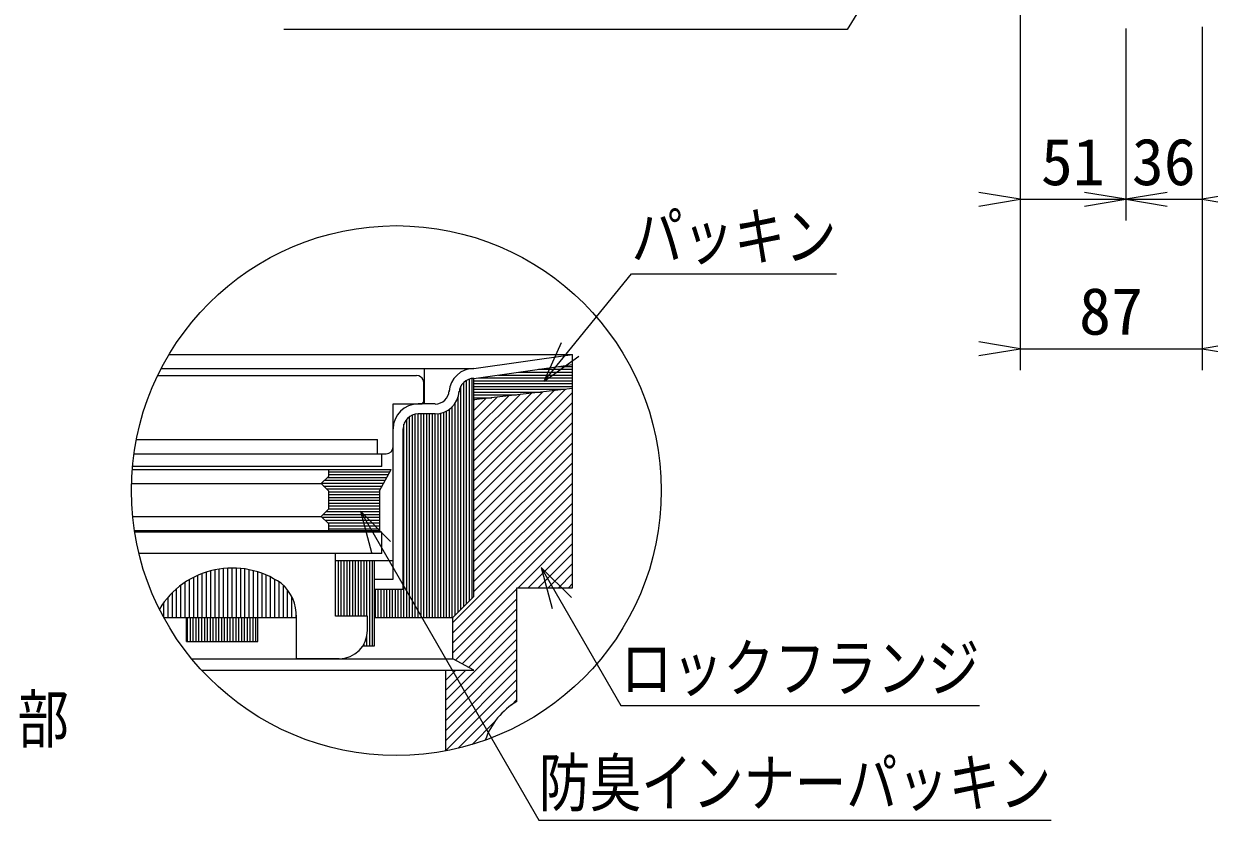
# Model space of a CAD drawing. Units: millimetres at full size, sheet at 1:10. Extents: x -1488 to 1365, y -1052 to 870.
# Drawn here: x -646 to -91, y -476 to -103 of the extents above; entities that cross this region are included whole.
import ezdxf
from ezdxf.enums import TextEntityAlignment as Align

# ---------------------------------------------------------------- set-up
doc = ezdxf.new("R2010")
doc.units = ezdxf.units.MM
doc.header["$LTSCALE"] = 10
doc.linetypes.add('CHAIN1', pattern=[8, 5, -1, 1, -1])
doc.layers.add('0-0_計極細', color=45, linetype='Continuous', lineweight=15)
doc.layers.add('0-F', color=16, linetype='Continuous', lineweight=15)
for name, color, linetype in [('0-5_寸法線', 7, 'Continuous'), ('1-0', 7, 'Continuous'), ('1-1_寸法4', 7, 'Continuous')]:
    doc.layers.add(name, color=color, linetype=linetype)
doc.styles.add('ＭＳ ゴシック', font='')
doc.styles.get('ＭＳ ゴシック').set_extended_font_data('MS Gothic')

# ---------------------------------------------------------------- blocks, each defined once
blk = doc.blocks.new('open_arrow')
at = {"color": 0, "linetype": 'Continuous', "lineweight": -2}
blk.add_lwpolyline([(7.5, 1.25), (0, 0), (7.5, -1.25)], dxfattribs=at)

msp = doc.modelspace()

# ---------------------------------------------------------------- linework, layer by layer
at = {"layer": '0-0_計極細', "linetype": 'CHAIN1'}
msp.add_line((-179.4, 557.3), (-179.4, -131.84), dxfattribs=at)
at = {"layer": '0-5_寸法線'}
for p, q in [((-179.4, -104.88), (-179.4, -194.86)), ((-179.4, -104.88), (-179.4, -264.86)), ((-129.93, -104.88), (-129.93, -194.86)), ((-94.18, -104), (-94.18, -194.86)), ((-94.18, -104.88), (-94.18, -264.86)), ((-179.4, -184.86), (-129.93, -184.86)), ((-129.93, -184.86), (-94.18, -184.86)), ((-179.4, -254.86), (-94.18, -254.86))]:
    msp.add_line(p, q, dxfattribs=at)
msp.add_lwpolyline([(-214.16, -30.4), (-260.36, -105.36), (-524.36, -105.36)], dxfattribs=at)
at = {"layer": '0-F'}
for p, q in [((-578.03, -257.53), (-389.08, -257.53)), ((-435.22, -264.1), (-389.08, -257.53)), ((-389.08, -262.15), (-389.08, -257.53)), ((-389.08, -363.11), (-389.08, -257.62)), ((-581.7, -264.1), (-435.22, -264.1)), ((-458.41, -280.76), (-458.41, -264.1)), ((-435.22, -268.81), (-389.08, -262.24)), ((-414.37, -265.84), (-389.08, -265.84)), ((-405.01, -264.51), (-389.08, -264.51)), ((-395.65, -263.18), (-389.08, -263.18)), ((-583.37, -267.43), (-462.08, -267.43)), ((-458.75, -279.43), (-458.75, -270.76)), ((-440.03, -375.71), (-440.03, -270.68)), ((-438.69, -374.38), (-438.69, -269.69)), ((-437.36, -373.04), (-437.36, -269.1)), ((-436.03, -371.71), (-436.03, -268.81)), ((-435.22, -370.9), (-435.22, -268.76)), ((-435.22, -269.84), (-389.08, -269.84)), ((-435.22, -271.18), (-389.08, -271.18)), ((-433.09, -268.51), (-389.08, -268.51)), ((-423.73, -267.18), (-389.08, -267.18)), ((-442.69, -378.38), (-442.69, -277.6)), ((-441.36, -377.04), (-441.36, -272.4)), ((-435.22, -272.51), (-389.08, -272.51)), ((-389.08, -273.48), (-435.22, -278.81)), ((-435.22, -273.84), (-392.23, -273.84)), ((-435.22, -316.78), (-392.29, -273.85)), ((-435.22, -312.06), (-397.62, -274.47)), ((-435.22, -307.35), (-402.95, -275.08)), ((-435.22, -275.18), (-403.76, -275.18)), ((-435.22, -321.49), (-389.08, -275.35)), ((-435.22, -302.63), (-408.28, -275.7)), ((-435.22, -297.92), (-413.61, -276.31)), ((-435.22, -276.51), (-415.3, -276.51)), ((-435.22, -293.2), (-418.94, -276.93)), ((-435.22, -288.49), (-424.28, -277.55)), ((-453.47, -280.76), (-461.41, -280.76)), ((-446.69, -380.76), (-446.69, -283.18)), ((-445.36, -380.76), (-445.36, -282.01)), ((-444.03, -379.71), (-444.03, -280.36)), ((-435.22, -277.84), (-426.83, -277.84)), ((-435.22, -283.78), (-429.61, -278.16)), ((-435.22, -279.06), (-434.94, -278.78)), ((-435.22, -326.2), (-389.08, -280.06)), ((-466.69, -380.76), (-466.69, -287.84)), ((-465.36, -380.76), (-465.36, -286.65)), ((-464.03, -380.76), (-464.03, -285.94)), ((-462.69, -380.76), (-462.69, -285.55)), ((-453.47, -285.43), (-461.41, -285.43)), ((-461.36, -380.76), (-461.36, -285.43)), ((-460.03, -380.76), (-460.03, -285.43)), ((-458.69, -380.76), (-458.69, -285.43)), ((-457.36, -380.76), (-457.36, -285.43)), ((-456.03, -380.76), (-456.03, -285.43)), ((-454.69, -380.76), (-454.69, -285.43)), ((-453.36, -380.76), (-453.36, -285.43)), ((-452.03, -380.76), (-452.03, -285.34)), ((-450.69, -380.76), (-450.69, -285.09)), ((-449.36, -380.76), (-449.36, -284.66)), ((-448.03, -380.76), (-448.03, -284.04)), ((-435.22, -330.92), (-389.08, -284.78)), ((-473.08, -362.76), (-473.08, -292.43)), ((-468.41, -367.43), (-468.41, -292.43)), ((-468.03, -380.76), (-468.03, -290.14)), ((-435.22, -335.63), (-389.08, -289.49)), ((-435.22, -340.35), (-389.08, -294.21)), ((-593.36, -297.43), (-480.41, -297.43)), ((-480.41, -304.1), (-480.41, -297.43)), ((-435.22, -345.06), (-389.08, -298.92)), ((-594.48, -304.1), (-476.41, -304.1)), ((-478.41, -310.09), (-478.41, -304.1)), ((-435.22, -349.77), (-389.08, -303.63)), ((-478.41, -310.09), (-595.17, -310.09)), ((-435.22, -354.49), (-389.08, -308.35)), ((-595.28, -311.39), (-474.08, -311.39)), ((-506.75, -318.06), (-503.41, -314.72)), ((-505.2, -316.51), (-476.81, -316.51)), ((-503.86, -315.18), (-476.1, -315.18)), ((-503.41, -311.39), (-503.41, -314.72)), ((-503.41, -312.51), (-474.68, -312.51)), ((-503.41, -313.84), (-475.39, -313.84)), ((-479.41, -321.39), (-474.08, -311.39)), ((-435.22, -359.2), (-389.08, -313.06)), ((-595.64, -318.06), (-506.75, -318.06)), ((-503.41, -321.39), (-506.75, -318.06)), ((-506.53, -317.84), (-477.52, -317.84)), ((-505.63, -319.18), (-478.23, -319.18)), ((-504.29, -320.51), (-478.94, -320.51)), ((-503.41, -321.39), (-503.41, -330.06)), ((-503.41, -321.84), (-479.41, -321.84)), ((-479.41, -321.39), (-479.41, -340.06)), ((-435.22, -363.92), (-389.08, -317.78)), ((-503.41, -323.18), (-479.41, -323.18)), ((-503.41, -324.51), (-479.41, -324.51)), ((-503.41, -325.84), (-479.41, -325.84)), ((-503.41, -327.18), (-479.41, -327.18)), ((-445.08, -383.2), (-389.08, -327.2)), ((-435.22, -368.63), (-389.08, -322.49)), ((-505.86, -332.51), (-479.41, -332.51)), ((-504.53, -331.18), (-479.41, -331.18)), ((-503.41, -328.51), (-479.41, -328.51)), ((-503.41, -329.84), (-479.41, -329.84)), ((-445.08, -387.92), (-389.08, -331.92)), ((-595.09, -333.39), (-506.75, -333.39)), ((-506.29, -333.84), (-479.41, -333.84)), ((-504.96, -335.18), (-479.41, -335.18)), ((-503.63, -336.51), (-479.41, -336.51)), ((-503.41, -336.72), (-503.41, -340.06)), ((-503.41, -337.84), (-479.41, -337.84)), ((-445.08, -392.63), (-389.08, -336.63)), ((-594.26, -340.06), (-479.41, -340.06)), ((-478.41, -340.76), (-594.15, -340.76)), ((-503.41, -339.18), (-479.41, -339.18)), ((-478.41, -350.76), (-478.41, -340.76)), ((-414.55, -366.81), (-389.08, -341.35)), ((-409.83, -366.81), (-389.08, -346.06)), ((-500.08, -350.76), (-592.14, -350.76)), ((-478.41, -350.76), (-500.08, -350.76)), ((-500.08, -380.09), (-500.08, -350.76)), ((-500.08, -354.1), (-473.08, -354.1)), ((-500.03, -380.09), (-500.03, -354.1)), ((-498.69, -380.09), (-498.69, -354.1)), ((-497.36, -380.09), (-497.36, -354.1)), ((-496.03, -380.09), (-496.03, -354.1)), ((-494.69, -380.09), (-494.69, -354.1)), ((-493.36, -380.09), (-493.36, -354.1)), ((-492.03, -380.09), (-492.03, -354.1)), ((-490.69, -380.09), (-490.69, -354.1)), ((-489.36, -380.09), (-489.36, -354.1)), ((-488.03, -380.09), (-488.03, -354.1)), ((-486.69, -380.09), (-486.69, -354.1)), ((-485.36, -380.09), (-485.36, -354.1)), ((-484.03, -394.1), (-484.03, -354.1)), ((-482.69, -394.1), (-482.69, -354.1)), ((-481.75, -394.1), (-481.75, -354.1)), ((-405.12, -366.81), (-389.08, -350.77)), ((-562.5, -380.76), (-562.5, -360.16)), ((-560.5, -380.76), (-560.5, -359.47)), ((-558.5, -380.76), (-558.5, -358.89)), ((-556.5, -380.76), (-556.5, -358.42)), ((-554.5, -380.76), (-554.5, -358.06)), ((-552.5, -380.76), (-552.5, -357.81)), ((-550.5, -380.76), (-550.5, -357.65)), ((-548.5, -380.76), (-548.5, -357.6)), ((-546.5, -380.76), (-546.5, -357.64)), ((-544.5, -380.76), (-544.5, -357.79)), ((-542.5, -380.76), (-542.5, -358.04)), ((-540.5, -380.76), (-540.5, -358.39)), ((-538.5, -380.76), (-538.5, -358.85)), ((-536.5, -380.76), (-536.5, -359.41)), ((-534.5, -380.76), (-534.5, -360.1)), ((-532.5, -380.76), (-532.5, -360.9)), ((-400.4, -366.81), (-389.08, -355.49)), ((-395.69, -366.81), (-389.08, -360.2)), ((-572.5, -380.76), (-572.5, -365.66)), ((-570.5, -380.76), (-570.5, -364.25)), ((-568.5, -380.76), (-568.5, -363.01)), ((-566.5, -380.76), (-566.5, -361.92)), ((-564.5, -380.76), (-564.5, -360.98)), ((-530.5, -380.76), (-530.5, -361.83)), ((-528.5, -380.76), (-528.5, -362.91)), ((-526.5, -380.76), (-526.5, -364.13)), ((-524.5, -380.76), (-524.5, -365.73)), ((-481.75, -362.76), (-473.08, -362.76)), ((-390.97, -366.81), (-389.08, -364.92)), ((-578.5, -380.76), (-578.5, -371.24)), ((-576.5, -380.76), (-576.5, -369.12)), ((-574.5, -380.76), (-574.5, -367.27)), ((-522.5, -380.76), (-522.5, -367.98)), ((-520.5, -380.76), (-520.5, -371.2)), ((-481.75, -367.43), (-468.41, -367.43)), ((-481.36, -380.76), (-481.36, -367.43)), ((-480.03, -380.76), (-480.03, -367.43)), ((-478.69, -380.76), (-478.69, -367.43)), ((-477.36, -380.76), (-477.36, -367.43)), ((-476.03, -380.76), (-476.03, -367.43)), ((-474.69, -380.76), (-474.69, -367.43)), ((-473.36, -380.76), (-473.36, -367.43)), ((-472.03, -380.76), (-472.03, -367.43)), ((-470.69, -380.76), (-470.69, -367.43)), ((-469.36, -380.76), (-469.36, -367.43)), ((-445.08, -397.35), (-415.08, -367.35)), ((-435.22, -370.9), (-445.08, -380.76)), ((-443.84, -400.82), (-415.08, -372.06)), ((-415.08, -420.15), (-415.08, -366.81)), ((-582.5, -376.98), (-582.5, -376.67)), ((-580.5, -380.76), (-580.5, -373.71)), ((-440.78, -402.47), (-415.08, -376.77)), ((-580.52, -380.76), (-518.41, -380.76)), ((-569.84, -392.1), (-569.84, -380.76)), ((-569.36, -392.1), (-569.36, -380.76)), ((-568.03, -392.1), (-568.03, -380.76)), ((-566.69, -392.1), (-566.69, -380.76)), ((-565.36, -392.1), (-565.36, -380.76)), ((-564.03, -392.1), (-564.03, -380.76)), ((-562.69, -392.1), (-562.69, -380.76)), ((-561.36, -392.1), (-561.36, -380.76)), ((-560.03, -392.1), (-560.03, -380.76)), ((-558.69, -392.1), (-558.69, -380.76)), ((-557.36, -392.1), (-557.36, -380.76)), ((-556.03, -392.1), (-556.03, -380.76)), ((-554.69, -392.1), (-554.69, -380.76)), ((-553.36, -392.1), (-553.36, -380.76)), ((-552.03, -392.1), (-552.03, -380.76)), ((-550.69, -392.1), (-550.69, -380.76)), ((-549.36, -392.1), (-549.36, -380.76)), ((-548.03, -392.1), (-548.03, -380.76)), ((-546.69, -392.1), (-546.69, -380.76)), ((-545.36, -392.1), (-545.36, -380.76)), ((-544.03, -392.1), (-544.03, -380.76)), ((-542.69, -392.1), (-542.69, -380.76)), ((-541.36, -392.1), (-541.36, -380.76)), ((-540.03, -392.1), (-540.03, -380.76)), ((-538.69, -392.1), (-538.69, -380.76)), ((-537.36, -392.1), (-537.36, -380.76)), ((-536.5, -392.1), (-536.5, -380.76)), ((-518.5, -380.76), (-518.5, -378.24)), ((-518.41, -400.09), (-518.41, -380.76)), ((-481.75, -380.76), (-445.08, -380.76)), ((-437.72, -404.13), (-415.08, -381.49)), ((-448.41, -419.54), (-415.08, -386.2)), ((-569.84, -392.1), (-536.5, -392.1)), ((-487.28, -394.1), (-481.75, -394.1)), ((-486.69, -394.1), (-486.69, -393.12)), ((-485.36, -394.1), (-485.36, -389.48)), ((-448.41, -424.25), (-415.08, -390.92)), ((-448.41, -428.96), (-415.08, -395.63)), ((-567.43, -400.15), (-445.08, -400.15)), ((-498.41, -400.09), (-518.41, -400.09)), ((-448.41, -433.68), (-415.08, -400.34)), ((-448.41, -438.39), (-415.08, -405.06)), ((-562.79, -405.48), (-435.22, -405.48)), ((-448.41, -443.24), (-448.41, -405.48)), ((-448.41, -414.82), (-439.07, -405.48)), ((-448.41, -410.11), (-443.78, -405.48)), ((-448.41, -443.11), (-415.08, -409.77)), ((-442.58, -441.99), (-415.08, -414.49)), ((-417.72, -421.84), (-415.08, -419.2)), ((-436.14, -440.26), (-425.59, -429.71))]:
    msp.add_line(p, q, dxfattribs=at)
for points in [[(-473.08, -300.76), (-473.08, -280.76), (-460.08, -280.76)], [(-503.41, -336.72), (-506.75, -333.39), (-503.41, -330.06)], [(-415.08, -366.81), (-389.08, -366.81), (-389.08, -363.11)], [(-485.08, -386.76), (-485.08, -380.09), (-500.08, -380.09)], [(-435.22, -405.48), (-445.08, -400.15), (-445.08, -380.76)]]:
    msp.add_lwpolyline(points, dxfattribs=at)
for centre, radius, start, end in [((-435.22, -275.76), 11.67, 90, 175.849), ((-462.08, -270.76), 3.33, 24.0545, 90), ((-462.08, -270.76), 3.33, 0, 24.0545), ((-435.22, -275.76), 7, 90, 175.849), ((-453.47, -274.1), 6.67, 270, 356.6491), ((-453.47, -274.1), 11.33, 270, 356.6491), ((-461.41, -292.43), 11.67, 90, 180), ((-460.08, -279.43), 1.33, 270, 360), ((-461.41, -292.43), 7, 90, 180), ((-476.41, -300.76), 3.33, 270, 360), ((-548.41, -397.6), 40, 55.1663, 148.6849), ((-538.41, -380.09), 20, 358.0749, 50.0295), ((-498.41, -386.76), 13.33, 270, 360), ((-398.41, -449.01), 33.33, 120, 161.1398)]:
    msp.add_arc(centre, radius, start, end, dxfattribs=at)
at = {"layer": '1-0'}
for p, q in [((-402.37, -270.14), (-394.2, -251.88)), ((-402.37, -270.14), (-386.17, -258.41)), ((-488.44, -331.03), (-474.3, -345.17)), ((-488.44, -331.03), (-483.27, -350.35)), ((-403.74, -357.31), (-389.6, -371.45)), ((-403.74, -357.31), (-398.57, -376.63))]:
    msp.add_line(p, q, dxfattribs=at)
for points in [[(-402.37, -270.14), (-361.45, -219.78), (-265.45, -219.78)], [(-488.44, -331.03), (-404.87, -475.78), (-164.87, -475.78)], [(-403.74, -357.31), (-366.4, -421.99), (-198.4, -421.99)]]:
    msp.add_lwpolyline(points, dxfattribs=at)
msp.add_circle((-471.58, -321.32), 124.1, dxfattribs=at)

# ---------------------------------------------------------------- block references
at = {"layer": '0-5_寸法線', "xscale": 2.58, "yscale": 2.58, "rotation": 180}
for p in [(-179.4, -184.86), (-129.93, -184.86), (-179.4, -254.86)]:
    msp.add_blockref('open_arrow', p, dxfattribs=at)
at = {"layer": '0-5_寸法線', "xscale": 2.58, "yscale": 2.58}
for p in [(-129.93, -184.86), (-94.18, -184.86), (-94.18, -254.86)]:
    msp.add_blockref('open_arrow', p, dxfattribs=at)

# ---------------------------------------------------------------- texts
at = {"layer": '0-5_寸法線', "style": 'ＭＳ ゴシック'}
for s, p in [('51', (-169.67, -184.86)), ('36', (-127.06, -184.86)), ('87', (-151.79, -254.86))]:
    msp.add_text(s, height=21.99, dxfattribs=at).set_placement(p, align=Align.BOTTOM_LEFT)
at = {"layer": '1-0', "style": 'ＭＳ ゴシック', "width": 0.8}
for s, p in [('パッキン', (-361.45, -219.78)), ('ロックフランジ', (-366.4, -421.99)), ('防臭インナーパッキン', (-404.87, -475.78))]:
    msp.add_text(s, height=21.99, dxfattribs=at).set_placement(p, align=Align.BOTTOM_LEFT)
at = {"layer": '1-1_寸法4', "style": 'ＭＳ ゴシック', "width": 0.8}
msp.add_text('Ｃ部', height=21.99, dxfattribs=at).set_placement((-672.96, -445.93), align=Align.BOTTOM_LEFT)

doc.saveas('drawing.dxf')
